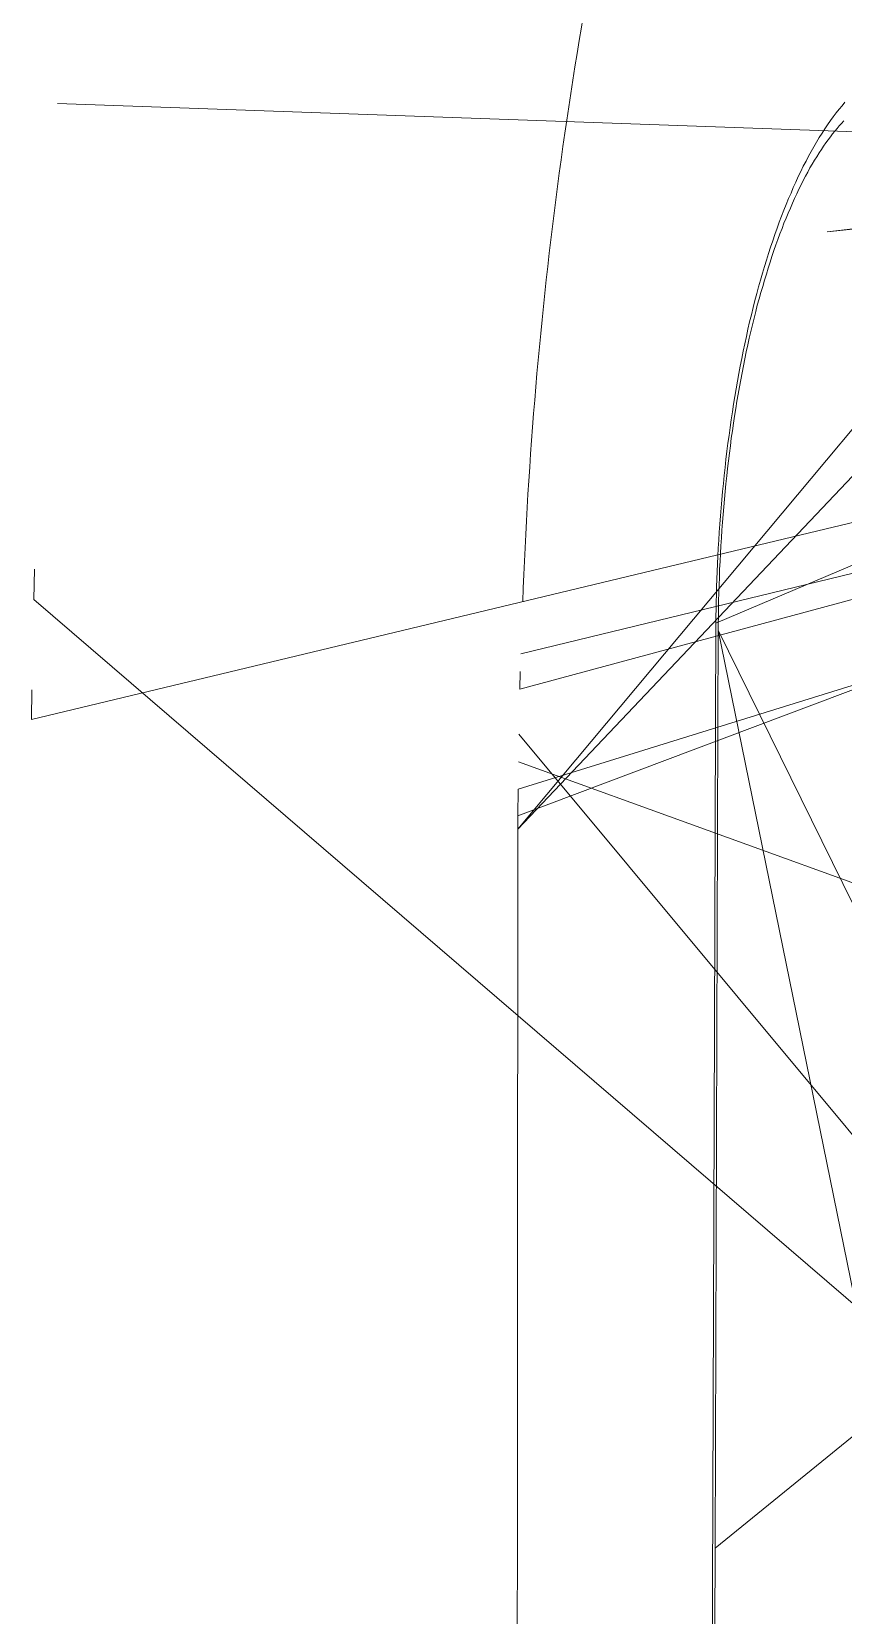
# Model space of a CAD drawing. Header units: millimetres. Extents: x 521 to 148073, y -17811 to 32040.
# Drawn here: x 66185.12 to 66191.63, y 20240.22 to 20252.92 of the extents above; entities that cross this region are included whole.
import ezdxf

# ---------------------------------------------------------------- set-up
doc = ezdxf.new("R2010")
doc.units = ezdxf.units.MM
doc.layers.add('Datové rozvody', color=6, linetype='Continuous')
doc.layers.add('PDF_Geometrie', color=7, linetype='Continuous', true_color=0xbdbdbd)

# ---------------------------------------------------------------- blocks, each defined once
blk = doc.blocks.new('projektor')
at = {"layer": 'PDF_Geometrie', "lineweight": 13}
for points in [[(86292.498, 15269.817), (86292.498, 15269.722), (86292.798, 15259.515), (86293.871, 15259.131), (86298.531, 15254.713), (86292.5, 15259.759)], [(86300.97, 15269.556), (86303.364, 15269.523), (86298.005, 15254.717)], [(86296.931, 15256.277), (86304.142, 15256.252), (86293.629, 15269.192)], [(86295.274, 15269.173), (86293.725, 15269.192), (86298.217, 15254.715)], [(86293.756, 15268.917), (86293.72, 15268.918), (86297.161, 15254.736)], [(86293.77, 15258.069), (86293.868, 15257.127), (86292.498, 15268.845)], [(86297.3, 15254.732), (86297.438, 15254.728), (86293.671, 15268.689)], [(86298.217, 15254.715), (86298.427, 15254.713), (86293.712, 15267.239), (86293.695, 15268.465)], [(86293.405, 15267.628), (86293.452, 15267.625), (86292.868, 15251.12)], [(86297.442, 15250.92), (86297.674, 15250.917), (86293.759, 15267.239)], [(86292.856, 15257.265), (86292.884, 15257.243), (86292.911, 15257.22), (86292.941, 15257.198), (86292.97, 15257.175), (86293.001, 15257.153), (86293.033, 15257.131), (86293.065, 15257.109), (86293.099, 15257.088), (86293.133, 15257.066), (86293.168, 15257.045), (86293.204, 15257.024), (86293.242, 15257.003), (86293.279, 15256.982), (86293.318, 15256.962), (86293.357, 15256.941), (86293.397, 15256.922), (86293.438, 15256.902), (86293.48, 15256.882), (86293.523, 15256.863), (86293.566, 15256.845), (86293.609, 15256.826), (86293.655, 15256.807), (86293.7, 15256.789), (86293.747, 15256.772), (86293.794, 15256.753), (86293.841, 15256.736), (86293.889, 15256.719), (86293.938, 15256.702), (86293.987, 15256.685), (86294.038, 15256.669), (86294.089, 15256.653), (86294.139, 15256.637), (86294.192, 15256.622), (86294.245, 15256.607), (86294.298, 15256.592), (86294.351, 15256.577), (86294.405, 15256.563), (86294.46, 15256.549), (86294.516, 15256.536), (86294.572, 15256.522), (86294.628, 15256.509), (86294.685, 15256.497), (86294.742, 15256.484), (86294.799, 15256.471), (86294.857, 15256.46), (86294.916, 15256.449), (86294.975, 15256.438), (86295.034, 15256.427), (86295.094, 15256.417), (86295.153, 15256.406), (86295.214, 15256.396), (86295.274, 15256.387), (86295.335, 15256.378), (86295.396, 15256.369), (86295.457, 15256.361), (86295.519, 15256.352), (86295.581, 15256.344), (86295.644, 15256.337), (86295.707, 15256.33), (86295.769, 15256.323), (86295.832, 15256.317), (86295.895, 15256.311), (86295.959, 15256.305), (86296.022, 15256.3), (86296.086, 15256.294), (86296.149, 15256.289), (86296.212, 15256.285), (86296.275, 15256.281), (86296.337, 15256.277), (86296.399, 15256.274), (86296.46, 15256.271), (86296.52, 15256.269), (86296.58, 15256.266), (86296.639, 15256.264), (86296.698, 15256.263), (86296.756, 15256.261), (86296.813, 15256.26), (86296.868, 15256.259), (86296.923, 15256.259), (86292.761, 15266.071)], [(86293.003, 15257.256), (86293.022, 15257.24), (86293.041, 15257.222), (86293.061, 15257.204), (86293.082, 15257.187), (86293.103, 15257.169), (86293.126, 15257.152), (86293.15, 15257.135), (86293.175, 15257.116), (86293.2, 15257.099), (86293.226, 15257.082), (86293.253, 15257.064), (86293.282, 15257.046), (86293.31, 15257.029), (86293.34, 15257.011), (86293.37, 15256.993), (86293.402, 15256.976), (86293.434, 15256.959), (86293.467, 15256.941), (86293.502, 15256.924), (86293.536, 15256.907), (86293.572, 15256.89), (86293.608, 15256.873), (86293.646, 15256.856), (86293.683, 15256.84), (86293.722, 15256.823), (86293.762, 15256.806), (86293.802, 15256.79), (86293.843, 15256.775), (86293.885, 15256.758), (86293.928, 15256.743), (86293.971, 15256.727), (86294.015, 15256.712), (86294.06, 15256.696), (86294.105, 15256.682), (86294.151, 15256.667), (86294.198, 15256.653), (86294.245, 15256.638), (86294.294, 15256.624), (86294.342, 15256.61), (86294.391, 15256.597), (86294.441, 15256.582), (86294.491, 15256.57), (86294.543, 15256.557), (86294.594, 15256.545), (86294.646, 15256.532), (86294.698, 15256.519), (86294.751, 15256.508), (86294.804, 15256.496), (86294.859, 15256.485), (86294.913, 15256.474), (86294.968, 15256.463), (86295.023, 15256.452), (86295.079, 15256.442), (86295.135, 15256.433), (86295.191, 15256.423), (86295.248, 15256.414), (86295.306, 15256.404), (86295.363, 15256.396), (86295.421, 15256.387), (86295.479, 15256.379), (86295.538, 15256.372), (86295.596, 15256.364), (86295.656, 15256.357), (86295.715, 15256.349), (86295.774, 15256.343), (86295.834, 15256.337), (86295.894, 15256.331), (86295.954, 15256.325), (86296.014, 15256.32), (86296.075, 15256.315), (86296.135, 15256.31), (86296.196, 15256.306), (86296.257, 15256.302), (86296.318, 15256.298), (86296.379, 15256.294), (86296.44, 15256.291), (86296.502, 15256.288), (86296.563, 15256.286), (86296.625, 15256.283), (86296.686, 15256.281), (86296.748, 15256.28), (86296.809, 15256.279), (86296.87, 15256.278), (86296.931, 15256.277)], [(86312.101, 15264.928), (86310.088, 15264.967), (86297.79, 15254.72)], [(86309.983, 15263.102), (86309.982, 15262.677), (86296.978, 15256.277), (86309.97, 15258.928), (86293.77, 15258.069)], [(86296.5, 15250.94), (86296.738, 15250.934), (86305.816, 15261.499), (86307.654, 15261.69)], [(86296.923, 15256.259), (86299.297, 15256.251), (86301.563, 15256.243), (86305.926, 15256.226), (86308.026, 15256.219), (86312.061, 15256.203), (86313.999, 15256.196), (86317.735, 15256.182), (86319.534, 15256.173), (86323.022, 15256.159), (86326.362, 15256.162), (86326.362, 15256.145)], [(86304.142, 15256.252), (86310.954, 15256.225)], [(86298.427, 15254.713), (86330.654, 15254.693)]]:
    blk.add_lwpolyline(points, dxfattribs=at)
blk.add_arc((86298.012, 15289.249), 34.521, 256.7709, 267.9111, dxfattribs=at)

msp = doc.modelspace()

# ---------------------------------------------------------------- block references
at = {"layer": 'Datové rozvody', "xscale": 1.027900945623324, "yscale": 1.027900945623324, "zscale": 1.027900945623324, "rotation": 270.0000000000001}
msp.add_blockref('projektor', (50508.686, 108952.866), dxfattribs=at)

doc.saveas('drawing.dxf')
